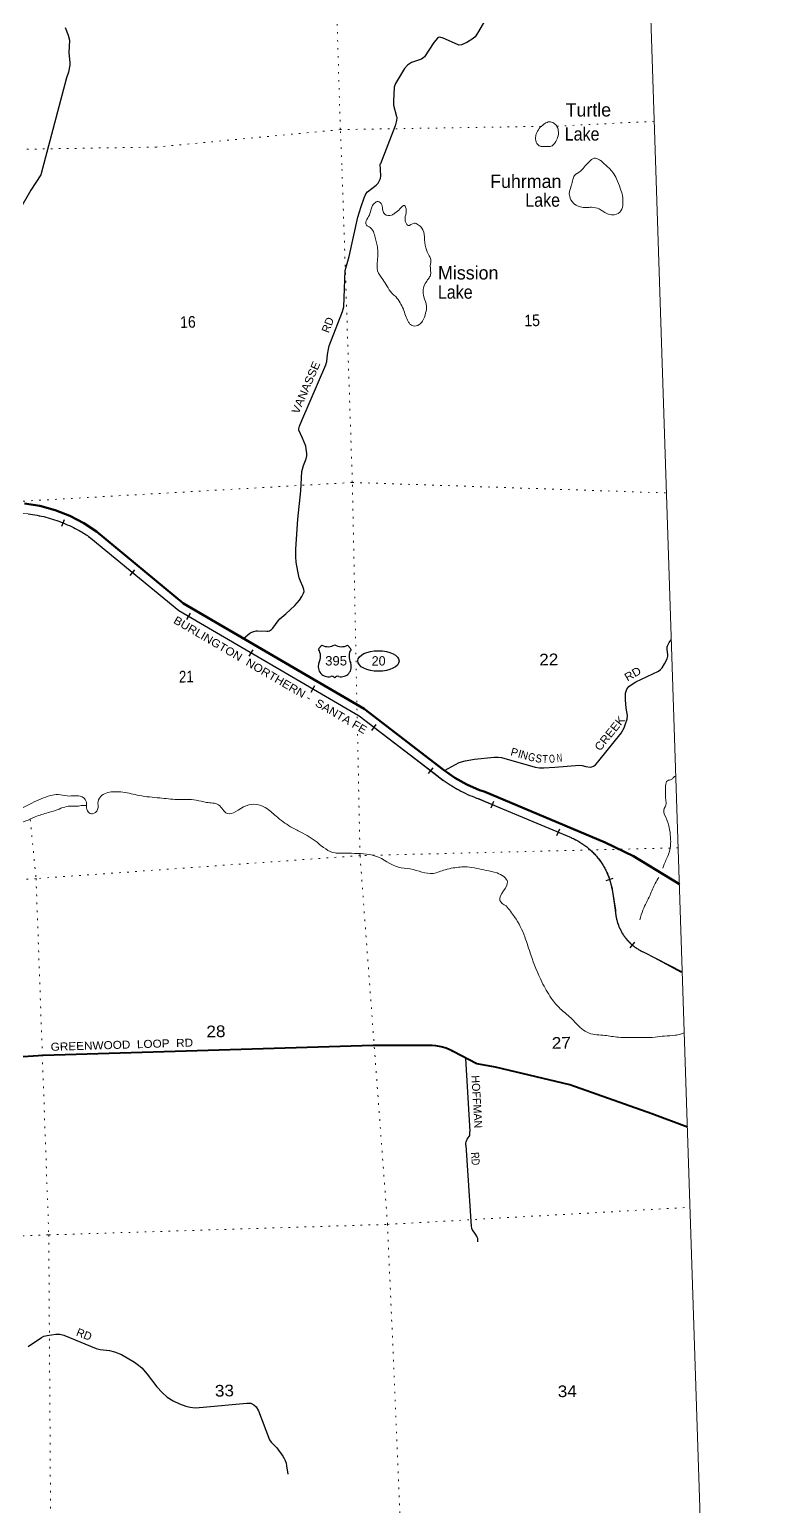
# Model space of a CAD drawing. Header units: feet. Extents: x 485078 to 733631, y 372822 to 564222.
# Drawn here: x 722722 to 733631, y 405261 to 427414 of the extents above; entities that cross this region are included whole.
import ezdxf
from ezdxf.enums import TextEntityAlignment as Align

# ---------------------------------------------------------------- set-up
doc = ezdxf.new("R2010")
doc.units = ezdxf.units.FT
doc.header["$LTSCALE"] = 80
doc.linetypes.add('DOTTED', pattern=[1.5, 0.3, -1.2])
for name, color, linetype, lineweight in [('16', 7, 'Continuous', 25), ('17', 7, 'Continuous', 25), ('20', 7, 'Continuous', 70), ('26', 7, 'Continuous', 40), ('27', 7, 'Continuous', 25), ('29', 7, 'Continuous', 25), ('30', 7, 'Continuous', 25), ('34', 7, 'Continuous', 25), ('39', 7, 'Continuous', 13), ('4', 7, 'Continuous', 13), ('41', 7, 'Continuous', 13), ('7', 7, 'DOTTED', 13)]:
    doc.layers.add(name, color=color, linetype=linetype, lineweight=lineweight)

msp = doc.modelspace()

# ---------------------------------------------------------------- linework, layer by layer
at = {"layer": '16'}
for p, q in [((727059.5, 418122.46), (727110.81, 418181.22)), ((727302.57, 418187.19), (727302.29, 418186.99)), ((727494.66, 418181.31), (727546.05, 418122.46))]:
    msp.add_line(p, q, dxfattribs=at)
for centre, radius, start, end in [((726866.52, 418011.83), 222.05, 332.97043, 29.75871), ((727201.89, 418338.88), 182.07, 239.97227, 303.45418), ((727403.67, 418338.38), 181.52, 236.33975, 300.08743), ((727403.66, 418338.88), 182.07, 236.54582, 236.59441), ((727739.02, 418011.83), 222.05, 150.24129, 207.02957), ((727205.71, 417856.93), 151.42, 159.09177, 283.81923), ((727399.83, 417856.93), 151.42, 256.18077, 20.90823)]:
    msp.add_arc(centre, radius, start, end, dxfattribs=at)
for centre, major_axis, start_param, end_param in [((727261.05, 417658.11), (-19.56, 51.67), 4.95877769, 6.28318531), ((727344.5, 417658.11), (19.56, 51.67), 0, 1.32637542)]:
    msp.add_ellipse(centre, major_axis=major_axis, ratio=0.929097, start_param=start_param, end_param=end_param, dxfattribs=at)
at = {"layer": '17'}
msp.add_ellipse((727957.48, 417942.56), major_axis=(-309.24, 1), ratio=0.500121, dxfattribs=at)
at = {"layer": '20'}
msp.add_lwpolyline([(732473.89, 414594.65), (731787.03, 415015.16), (731359.51, 415218.86), (729545.58, 415982.51), (729476.47, 416006.82), (729285.97, 416089.39), (729105.14, 416191.43), (728935.97, 416311.8), (727741.64, 417225.77), (725034.71, 418806.44), (723725.68, 419883.91), (723534.97, 420009.51), (723325.17, 420118.58), (723105.11, 420205.13), (722877.22, 420268.2), (722643.98, 420307.11)], dxfattribs=at)
at = {"layer": '26'}
msp.add_lwpolyline([(732594.19, 410951.85), (732060.96, 411151.3), (730828.34, 411585.08), (729712.52, 411851.34), (729436.47, 411900.27), (729081.13, 412085.71), (729056.01, 412098.82), (729031.13, 412109.78), (728973.2, 412133.78), (728896.8, 412156.41), (728818.45, 412170.93), (728764.01, 412175.22), (728739.13, 412177.18), (728714.01, 412177.08), (727879.69, 412173.63), (722928.74, 412023.05), (720302.6, 411848.72)], dxfattribs=at)
at = {"layer": '29'}
for p, q in [((729266.9, 411981.73), (729330.69, 410886.69)), ((729267.9, 410681.32), (729348.87, 409465.03))]:
    msp.add_line(p, q, dxfattribs=at)
for points in [[(729563.79, 427564.34), (729445.3, 427359.54), (729407.64, 427305.68), (729380.71, 427281.43), (729283.72, 427219.41), (729202.97, 427184.41), (729162.58, 427181.72), (729143.69, 427187.07), (728928.25, 427284.08), (728878.48, 427297.6), (728859.63, 427294.91), (728842.07, 427284.08), (728788.22, 427219.41), (728646.88, 427006.57), (728625.34, 426985.01), (728605.09, 426971.49), (728454.29, 426917.6), (728396.44, 426879.92), (728346.57, 426831.37), (728211.97, 426602.36), (728195.76, 426551.11), (728182.35, 426338.28), (728184.99, 426281.64), (728228.08, 426109.18), (728233.52, 426087.67), (728230.82, 426049.94), (728206.53, 425969.05), (727987.83, 425401.52)], [(723255, 427446.35), (723303.02, 427330.65), (723319.17, 427255.2), (723313.79, 427066.56), (723327.25, 426921.04), (723327.25, 426877.93), (723305.71, 426772.83), (723278.78, 426689.29), (722890.22, 425234.71)], [(726866.37, 421166.75), (726817.04, 421284.34), (726765.53, 421404.59), (726763.37, 421424.99), (726771.96, 421463.64), (726808.45, 421550.61), (727169.03, 422383.77), (727184.05, 422435.32), (727194.79, 422538.38), (727207.66, 422617.84), (727220.54, 422667.22), (727418.01, 423182.59), (727437.31, 423254.53), (727445.9, 423387.66), (727460.93, 423801.02), (727521.03, 424007.16), (727649.81, 424599.83), (727697.02, 424758.74), (727742.1, 424889.73), (727770, 424947.71), (727795.76, 424977.76), (727924.54, 425080.84), (727954.58, 425108.76), (727976.04, 425147.41), (727986.78, 425177.47), (727993.22, 425218.27), (727984.06, 425401.4)], [(722890.22, 425234.71), (722742.93, 425005.62), (722567.48, 424698.59), (722460.02, 424490.28)], [(725930.93, 418281.4), (726029.31, 418358.04), (726058.29, 418373.61), (726086.19, 418385.42), (726121.61, 418394.01), (726145.21, 418396.7), (726282.58, 418388.11), (726300.82, 418389.72), (726322.29, 418396.16), (726351.26, 418413.87), (726371.65, 418432.67), (726453.21, 418544.33), (726480.04, 418572.78), (726565.89, 418650.08), (726703.25, 418774.63), (726774.1, 418852.47), (726810.57, 418907.76), (726834.19, 418957.69), (726842.78, 418985.61), (726840.61, 419015.13), (726825.61, 419060.76), (726789.1, 419139.67), (726767.66, 419188.53), (726746.18, 419289.98), (726724.74, 419424.74), (726718.3, 419506.34), (726716.13, 419620.67), (726746.18, 420071.61), (726793.4, 420496.78), (726810.57, 420784.52), (726817.03, 420819.44), (726832.03, 420874.71), (726872.84, 420975.12), (726883.54, 421020.73), (726885.72, 421052.43), (726874.95, 421123.8), (726866.37, 421166.75)], [(732290.19, 417974.94), (732300.54, 418014.4), (732300.54, 418041.33), (732292.26, 418109.71), (732292.26, 418155.3), (732296.4, 418171.87), (732319.18, 418219.53), (732350.24, 418260.97)], [(728948.72, 416301.88), (729170.68, 416417.85), (729257.65, 416446.86), (729398.46, 416467.58), (729692.5, 416500.74), (729754.62, 416500.74), (729804.32, 416492.45), (730309.56, 416351.55), (730372.72, 416340.15), (730442.09, 416339.11), (730603.6, 416351.55), (730975.29, 416379.52), (731013.6, 416376.41), (731071.58, 416359.84), (731133.7, 416351.55), (731161.66, 416356.73), (731186.5, 416367.09), (731213.42, 416385.74), (731266.22, 416446.86), (731601.68, 416861.28), (731647.24, 416940.02), (731667.94, 416998.03), (731692.79, 417068.49), (731696.93, 417126.5), (731676.22, 417234.25), (731665.87, 417358.58), (731667.94, 417458.03), (731684.51, 417520.2), (731713.49, 417557.49), (731748.7, 417586.51), (731821.17, 417627.94), (732160.76, 417789.56), (732192.87, 417815.48), (732213.57, 417838.27), (732251.87, 417901.46), (732290.19, 417974.94)], [(729267.9, 410681.32), (729268.15, 410712.44), (729272.44, 410729.62), (729291.76, 410768.27), (729318.59, 410809.07), (729327.18, 410825.18), (729331.47, 410845.58), (729330.69, 410886.69)], [(729348.87, 409465.03), (729354.02, 409435.3), (729364.75, 409411.68), (729408.75, 409344.04), (729434.51, 409303.24), (729443.09, 409284.99), (729445.24, 409267.81), (729445.24, 409232.37)], [(722702.47, 407662.65), (722899.94, 407795.79), (722934.28, 407814.04), (722985.79, 407825.85), (723116.72, 407844.1), (723174.67, 407843.03), (723234.77, 407829.07), (723320.62, 407795.79), (723719.84, 407628.29), (723782.09, 407614.33), (723921.6, 407598.23), (723998.87, 407579.97), (724101.89, 407538.1), (724299.36, 407426.44), (724359.46, 407381.34), (724406.68, 407338.39), (724488.24, 407246.06), (724629.9, 407057.09), (724711.46, 406971.19), (724788.73, 406902.48), (724876.73, 406845.57), (724973.31, 406799.4), (725067.75, 406763.97), (725132.14, 406747.87), (725209.41, 406742.49), (725325.32, 406747.87), (725982.1, 406812.29), (726042.2, 406808), (726089.42, 406786.52), (726121.62, 406756.46), (726158.1, 406696.33), (726323.37, 406260.41), (726346.98, 406224.97), (726432.83, 406138.01), (726522.98, 406017.76), (726543.37, 405982.85), (726557.32, 405950.11), (726571.27, 405909.84), (726578.78, 405871.73), (726595.96, 405747.19)]]:
    msp.add_lwpolyline(points, dxfattribs=at)
at = {"layer": '34'}
for p, q in [((723205.4, 419963.61), (723246.35, 420066.37)), ((724231.2, 419226.76), (724301.5, 419312.17)), ((725083.67, 418565.36), (725139.44, 418660.88)), ((726019.99, 418015.59), (726075.77, 418111.1)), ((726947.22, 417477.17), (727002.99, 417572.69)), ((727858.22, 416902.21), (727925.44, 416990.05)), ((728711.3, 416252.67), (728778.52, 416340.51)), ((729647.28, 415737.76), (729690.2, 415839.7)), ((730636.5, 415324.14), (730679.42, 415426.08)), ((731373.14, 414648.33), (731478.06, 414683.34)), ((731736.46, 413638.42), (731807.32, 413723.35))]:
    msp.add_line(p, q, dxfattribs=at)
at = {"layer": '34', "lineweight": 13}
for p, q in [((729495.14, 415862.69), (730849.85, 415292.37)), ((729495.14, 415862.69), (730849.85, 415292.37)), ((731469.72, 414484.96), (731512.53, 414206.57)), ((731469.72, 414484.96), (731512.53, 414206.57)), ((731928.33, 413577.95), (732503.15, 413268.17)), ((731928.33, 413577.95), (732514.11, 413280.53))]:
    msp.add_line(p, q, dxfattribs=at)
at = {"layer": '34'}
for points in [[(722700.72, 420148.34), (722734.39, 420144.25), (722768.07, 420139.77), (722801.81, 420134.51), (722835.19, 420128.64), (722868.61, 420122.19), (722901.86, 420115.33), (722935.16, 420107.7), (722968.1, 420099.66), (723001.08, 420090.83), (723033.71, 420081.6), (723066.37, 420071.77), (723098.68, 420061.34), (723130.82, 420050.32), (723162.8, 420038.89), (723194.64, 420026.67), (723226.31, 420014.06), (723257.62, 420000.83), (723288.77, 419987.2), (723319.58, 419972.76), (723350.22, 419957.94), (723380.48, 419942.69), (723405.76, 419929.37)], [(723405.73, 419929.39), (723427.04, 419919.11), (723448.01, 419908.39), (723468.79, 419897.3), (723489.59, 419885.92), (723510.03, 419874.1), (723530.17, 419861.97), (723550.32, 419849.54), (723570.12, 419836.69), (723589.62, 419823.52), (723609.07, 419809.93), (723628.09, 419796.09), (723643.74, 419784.41), (724960.78, 418700.35), (727669.69, 417118.52), (728654.82, 416364.64), (728922.01, 416156.5)], [(728887.14, 416186.28), (728884.93, 416188.01), (728914.38, 416166), (728944.23, 416144.47), (728974.49, 416123.15), (729005.12, 416102.61), (729035.99, 416082.71), (729067.28, 416063), (729098.92, 416044.09), (729130.8, 416025.81), (729163.23, 416007.89), (729195.73, 415990.73), (729228.49, 415973.89), (729261.78, 415957.73), (729295.12, 415942.32), (729328.87, 415927.41), (729362.71, 415912.96), (729397.08, 415899.17), (729431.37, 415885.98), (729466.19, 415873.45), (729500.95, 415861.51), (729449.43, 415878.64), (729546.34, 415842.33), (730850.28, 415293.38), (730867.03, 415286.05), (730883.52, 415278.39), (730899.89, 415270.44), (730916.26, 415262.25), (730932.38, 415253.72), (730948.27, 415244.94), (730964.18, 415235.93), (730979.83, 415226.58), (730995.26, 415216.98), (731010.65, 415207.06), (731025.74, 415196.92), (731040.74, 415186.6), (731055.58, 415175.89), (731070.1, 415164.97), (731084.5, 415153.77), (731098.72, 415142.42), (731112.77, 415130.69), (731126.55, 415118.84), (731140.16, 415106.61), (731153.5, 415094.27), (731166.72, 415081.65), (731179.61, 415068.81), (731192.29, 415055.74), (731204.8, 415042.51), (731217.03, 415028.94), (731229.09, 415015.22), (731240.84, 415001.29), (731252.41, 414987.22), (731263.62, 414972.83), (731274.65, 414958.31), (731285.4, 414943.67), (731295.94, 414928.79), (731306.17, 414913.69), (731316.16, 414898.36), (731325.94, 414883.01), (731335.35, 414867.35), (731344.48, 414851.6), (731353.43, 414835.69), (731362.02, 414819.7), (731370.35, 414803.38), (731378.44, 414787.05), (731386.13, 414770.55), (731393.67, 414754), (731400.86, 414737.14), (731407.71, 414720.32), (731414.3, 414703.38), (731420.66, 414686.2), (731426.56, 414668.99), (731432.32, 414651.73), (731437.66, 414634.3), (731442.84, 414616.72), (731447.58, 414599.21), (731452.01, 414581.5), (731456.2, 414563.77), (731460.13, 414545.93), (731463.58, 414528.07), (731466.85, 414510.06), (731469.81, 414492.08), (731470.81, 414485.12), (731513.63, 414206.68), (731514.23, 414193.88)], [(731514.23, 414193.88), (731515.12, 414181.25), (731516.22, 414168.61), (731517.47, 414155.91), (731519.01, 414143.29), (731520.77, 414130.76), (731522.68, 414118.16), (731524.87, 414105.64), (731527.28, 414093.21), (731529.9, 414080.71), (731532.75, 414068.36), (731535.74, 414056.02), (731539.02, 414043.7), (731542.5, 414031.53), (731546.22, 414019.36), (731550.06, 414007.28), (731554.21, 413995.2), (731558.49, 413983.28), (731563.06, 413971.38), (731567.78, 413959.62), (731572.71, 413947.88), (731577.85, 413936.29), (731583.21, 413924.77), (731588.72, 413913.34), (731594.5, 413901.99), (731600.43, 413890.72), (731606.58, 413879.61), (731612.86, 413868.57), (731619.43, 413857.69), (731626.15, 413846.89), (731633, 413836.24), (731640.07, 413825.68), (731647.35, 413815.27), (731654.85, 413804.93), (731662.4, 413794.76), (731670.25, 413784.73), (731678.24, 413774.86), (731686.37, 413765.06), (731694.63, 413755.5), (731703.19, 413746.01), (731711.81, 413736.68), (731720.64, 413727.57), (731729.53, 413718.53), (731738.72, 413709.66), (731747.97, 413701), (731757.36, 413692.5), (731766.97, 413684.09), (731776.7, 413675.96), (731786.51, 413667.91), (731796.52, 413660.09), (731806.68, 413652.34), (731816.9, 413644.9), (731827.32, 413637.61), (731837.83, 413630.45), (731848.46, 413623.47), (731859.24, 413616.77), (731870.15, 413610.15), (731881.12, 413603.76), (731892.24, 413597.59), (731903.41, 413591.63), (731914.74, 413585.83), (731926.11, 413580.18), (731928.82, 413578.93), (732517.3, 413280.27)]]:
    msp.add_lwpolyline(points, dxfattribs=at)
at = {"layer": '34', "lineweight": 13}
msp.add_lwpolyline([(723643.06, 419783.54), (724960.15, 418699.44), (727669.08, 417117.6), (728856.97, 416208.56)], dxfattribs=at)
msp.add_lwpolyline([(723643.06, 419783.54), (724960.15, 418699.44), (727669.08, 417117.6), (728856.97, 416208.56)], dxfattribs=at)
for centre, radius, start, end in [((722485.61, 418211.17), 1947.98, 61.82936, 93.66648), ((722824.82, 418707.9), 1351.49, 52.73963, 64.56566), ((730169.01, 417865.58), 2113.59, 231.56543, 251.68184), ((730169.01, 417865.58), 2113.59, 231.56543, 251.68184), ((730437.26, 414333.97), 1043.44, 8.32047, 66.70833), ((730437.26, 414333.97), 1043.44, 8.32047, 66.70833), ((732241.13, 414236.68), 729.22, 182.3662, 244.59899), ((732241.13, 414236.68), 729.22, 182.3662, 244.59899)]:
    msp.add_arc(centre, radius, start, end, dxfattribs=at)
at = {"layer": '39'}
for points in [[(730405.1, 425659.9), (730372.47, 425671.42), (730337.38, 425705.15), (730315.39, 425793.79), (730336.15, 425871.11), (730387.33, 425946.99), (730455.1, 426002.96), (730523.42, 426030.6), (730588.64, 426009.6), (730634.09, 425963.92), (730657.59, 425901.63), (730645.56, 425792.09), (730610.54, 425718.54), (730576.87, 425679.43), (730548.81, 425664.71), (730492.2, 425659.57), (730397.04, 425657.72)], [(731154.02, 424749.98), (731087.4, 424744.56), (731012.49, 424749.08), (730902.35, 424793.34), (730835.69, 424885.01), (730823.6, 424977.81), (730855.8, 425079.62), (730874.21, 425164.95), (730899.27, 425222.11), (730992.81, 425292.81), (731062, 425367.06), (731123.27, 425433.05), (731192.98, 425483.03), (731276.37, 425460.48), (731321.66, 425422.98), (731418.59, 425333.95), (731474.54, 425270.37), (731531.19, 425174.45), (731586.71, 425036.02), (731621.6, 424917.39), (731625.47, 424830.49), (731611.67, 424718.95), (731530.4, 424642.43), (731384.53, 424655.61), (731271.89, 424722.06), (731154.02, 424749.98)], [(728220.52, 423407.21), (728158.76, 423458.53), (728085.64, 423568.28), (728022.9, 423666.11), (727945.31, 423795.99), (727944.05, 423949.7), (727941.68, 424155.97), (727903.95, 424312.98), (727869.63, 424405.32), (727818.07, 424452.8), (727779.06, 424480.32), (727768.05, 424522.57), (727810.7, 424608.41), (727843, 424706.17), (727863.98, 424765.26), (727899.46, 424808.47), (727951.45, 424835.84), (728007.14, 424784.39), (728023.06, 424701.79), (728054.63, 424643.77), (728154.01, 424629.64), (728203.94, 424658.99), (728281.43, 424723.29), (728347.05, 424775.21), (728374.88, 424702.97), (728357.3, 424579.21), (728372.91, 424510.76), (728401.98, 424474.95), (728496.29, 424509.26), (728553.4, 424486.16), (728609.05, 424436.74), (728648.28, 424304.04), (728667.94, 424140.6), (728721.06, 424020.33), (728744.46, 423966.19), (728736.42, 423868.93), (728737.37, 423729.38), (728708.17, 423676.18), (728661.17, 423604.42), (728628.75, 423512.72), (728639.17, 423403.71), (728680.5, 423267.01), (728666.53, 423163.56), (728618.59, 423041.2), (728571.15, 422989.65), (728476.59, 422967.47), (728431.48, 422996.89), (728404.38, 423034.76), (728364.04, 423124.96), (728331.65, 423221.38), (728220.52, 423407.21)], [(732420.05, 416217.96), (732416.45, 416216.62), (732390.99, 416198.09), (732358.46, 416165.89), (732296.19, 416146.41), (732267.47, 416070.97), (732268.33, 415935.46), (732267.43, 415882.85), (732275.09, 415808.16), (732240.91, 415704.29), (732286.42, 415561.61), (732328.05, 415410.76), (732343.33, 415263.41), (732317.36, 415058.57), (732246.03, 414895.28), (732224.96, 414833.85)], [(718486.81, 414174.8), (718462.73, 414166.22), (718408.02, 414171.16), (718361.06, 414192.44), (718327.6, 414244.34), (718307.77, 414320.8), (718300.67, 414464.27), (718302.21, 414581.63), (718330.07, 414697.5), (718346.88, 414762.58), (718407.73, 414848.79), (718502.04, 414883.1), (718575.49, 414852.25), (718618.29, 414741.87), (718640.65, 414641.2), (718753.2, 414578.79), (718890.26, 414504.74), (719018.08, 414390.05), (719088.56, 414308.57), (719158.88, 414235.18), (719286.18, 414144.75), (719495.87, 414078.28), (719635.21, 414087.21), (719800.56, 414108.83), (720019.28, 414188.18), (720189.01, 414288.77), (720362.53, 414401.58), (720522.03, 414508.03), (720682.95, 414642.83), (720841.16, 414714.86), (721029.38, 414801.68), (721167.6, 414863.19), (721252.14, 414976.18), (721291.82, 415106.46), (721354.13, 415219), (721489.25, 415235.94), (721552.94, 415283.78), (721566.61, 415401.38), (721604.27, 415531.62), (721760.94, 415581.37), (721855.59, 415599.51), (721913.74, 415527.88), (721909.48, 415442.84), (721931.12, 415376.53), (722012.87, 415335.74), (722148.38, 415334.48), (722238.99, 415352.53), (722289.51, 415448.65), (722331.74, 415554.7), (722360.68, 415620.03), (722446.43, 415676.41), (722596.94, 415730.08), (722754.98, 415810.21), (722895.13, 415875.8), (723035.66, 415923.2), (723150.57, 415939.73), (723286.51, 415918.25), (723403.74, 415920.67), (723509.23, 415904.64), (723569.14, 415845.19), (723576.89, 415766.46), (723603.04, 415678), (723668.32, 415651.02), (723743.83, 415713.26), (723751.31, 415836.81), (723804.07, 415922.85), (724000.99, 415981.53), (724124.45, 415975.98), (724368.21, 415924.36), (724676.34, 415888.24), (724937.68, 415865.3), (725220.99, 415854.96), (725379.42, 415821.81), (725558.2, 415783.02), (725686.27, 415656.2), (725972.98, 415771.34), (726258.66, 415744.86), (726423.2, 415614.75), (726638.88, 415457.37), (726794.3, 415375.61), (727036.17, 415222.82), (727308.52, 415062.56), (727373.29, 415059.85), (727733.45, 415049.07), (727914.12, 415016.38), (728257.35, 414851.51), (728435.9, 414822.83), (728781.06, 414757.12), (728957.85, 414811.33), (729080.63, 414838.14), (729288.6, 414852.54), (729574.8, 414801.8), (729737.4, 414762.67), (729893.9, 414630.37), (729834.13, 414493.61), (729780.55, 414350.91), (729873.32, 414267.86)], [(718486.81, 414174.8), (718541.9, 414151.66), (718616.73, 414151.18), (718707.55, 414159.12), (718815.28, 414133.02), (718951.65, 414091.33), (719120.32, 414052.33), (719265.42, 413980.48), (719452.27, 413941.85), (719671.08, 413922.08), (719872.47, 413960.62), (720051.41, 414008.81), (720189.5, 414076.39), (720269.01, 414140.73), (720370.24, 414229.8), (720489.83, 414311.15), (720589.38, 414384), (720721.23, 414459.54), (720855.1, 414535.12), (720981.23, 414594.36), (721131.14, 414676.34), (721241.14, 414733.22), (721300.35, 414801.19), (721340.64, 414903.16), (721342.4, 415010.41), (721384.33, 415130.62), (721494.98, 415157.17), (721629.45, 415204.44), (721682.43, 415280.38), (721705.13, 415353.67), (721703.75, 415418.37), (721761.67, 415451.93), (721781.98, 415353.23), (721828.69, 415249.01), (721956.63, 415223.32), (722129.03, 415198.56), (722308.71, 415212.37), (722385.77, 415296.9), (722458.05, 415415.71), (722529.22, 415492.02), (722667.65, 415543.42), (722807.88, 415604.97), (723000.67, 415667.6), (723105.13, 415700.1), (723223.52, 415743), (723328.19, 415765.38), (723411.15, 415763.04), (723497.89, 415772.92), (723580.71, 415776.65)], [(732165.75, 414694.62), (732110.62, 414607.27), (732033.52, 414429.7), (731927.05, 414207.02), (731881.69, 414058.42)], [(729873.32, 414267.86), (730002.17, 414104.65), (730154.16, 413804.36), (730244.88, 413533.15), (730411.24, 413127.97), (730551.92, 412884.09), (730686.7, 412727.06), (730843.33, 412588.7), (731008.57, 412426.23), (731119.18, 412359.73), (731354.46, 412326.15), (731559.29, 412298.01), (731707.01, 412292.96), (731919.33, 412293.29), (732113.28, 412301.33), (732248.44, 412316.25), (732411.99, 412327.72), (732490.4, 412344.62), (732547.51, 412365.63)]]:
    msp.add_spline(points, degree=3, dxfattribs=at)
at = {"layer": '4'}
msp.add_lwpolyline([(727552.54, 563611.91), (733631.22, 379550.22), (703073.68, 378562.1), (672514.8, 377616.02), (641954.65, 376711.97), (611393.28, 375849.96), (580830.76, 375029.99), (550267.15, 374252.07), (519702.48, 373516.18), (489136.84, 372822.34), (485083.98, 556942.67), (515396.36, 557630.76), (545707.77, 558360.55), (576018.15, 559132.03), (606327.43, 559945.21), (636635.58, 560800.08), (666942.51, 561696.64), (697248.19, 562634.88)], close=True, dxfattribs=at)
msp.add_lwpolyline([(727552.54, 563611.91), (733631.22, 379550.22), (703073.68, 378562.1), (672514.8, 377616.02), (641954.65, 376711.97), (611393.28, 375849.96), (580830.76, 375029.99), (550267.15, 374252.07), (519702.48, 373516.18), (489136.84, 372822.34), (485083.98, 556942.67), (515396.36, 557630.76), (545707.77, 558360.55), (576018.15, 559132.03), (606327.43, 559945.21), (636635.58, 560800.08), (666942.51, 561696.64), (697248.19, 562634.88)], close=True, dxfattribs=at)
at = {"layer": '7'}
msp.add_line((732095.98, 426037.93), (730633.91, 425964.19), dxfattribs=at)
for points in [[(727408.99, 425382.52), (727386.39, 425913.13), (727228.45, 431085.92), (727392.47, 436572.63)], [(730401.17, 425961.2), (727386.39, 425913.13), (724626.88, 425651.16), (722055.47, 425609.43), (717217.16, 425386.12), (714617.25, 425268.69)], [(727639.01, 417082.7), (727566.13, 420620.46), (727408.99, 425382.52)], [(716968.99, 419756.83), (717348.78, 419750.47), (722266.55, 420319.08), (727566.13, 420620.46), (732280.09, 420463.01)], [(728322.67, 404200.77), (728094.6, 409491.77), (727681.42, 415023.72), (727643.47, 416866.19)], [(722732.59, 415565.62), (722819.54, 414678.77), (723010.33, 409334.41), (723044.97, 404011.1)], [(732455.87, 415140.32), (727681.42, 415023.72), (722819.54, 414678.77), (720831.51, 414531.51)], [(718299.16, 409144.94), (723010.33, 409334.41), (728094.6, 409491.77), (732633.95, 409748.04)]]:
    msp.add_lwpolyline(points, dxfattribs=at)

# ---------------------------------------------------------------- texts
at = {"layer": '16', "width": 1.05}
msp.add_text('395', height=140, dxfattribs=at).set_placement((727322.38, 417875.42), align=Align.CENTER)
at = {"layer": '17'}
msp.add_text('20', height=140, dxfattribs=at).set_placement((727960.93, 417874.25), align=Align.CENTER)
at = {"layer": '27', "width": 1.1}
msp.add_text('GREENWOOD  LOOP  RD', height=120, rotation=1.742, dxfattribs=at).set_placement((723040.83, 412094.55))
at = {"layer": '30'}
for s, rotation, p in [('RD', 69.294, (727212.32, 422853.61)), ('HOFFMAN', 273.334, (729353.15, 411723.7)), ('RD', 338.49, (723411.6, 407828.69))]:
    msp.add_text(s, height=120, rotation=rotation, dxfattribs=at).set_placement(p)
for s, rotation, width, p in [('VANASSE', 66.648, 1.1, (726758.09, 421637.02)), ('RD', 29.756, 1.1, (731693.43, 417633.76)), ('CREEK', 51.011, 1.1, (731283.51, 416582.81)), ('RD', 273.809, 0.85, (729347.05, 410571.77))]:
    msp.add_text(s, height=120, rotation=rotation, dxfattribs=dict(at, width=width)).set_placement(p)
for s, p in [('P', (729982.99, 416515.3)), ('I', (730062.4, 416493.14))]:
    msp.add_text(s, height=120, rotation=344.417, dxfattribs=at).set_placement(p, align=Align.CENTER)
for s, rotation, width, p in [('N', 344.417, 0.95, (730132.36, 416473.64)), ('G', 344.417, 0.85, (730242.55, 416442.91)), ('S', 349.769, 0.9, (730353.05, 416421.22)), ('T', 359.141, 0.85, (730458.1, 416411.29)), ('O', 4.404, 0.7, (730567.02, 416417.67)), ('N', 4.303, 0.7, (730678.85, 416428.55))]:
    msp.add_text(s, height=120, rotation=rotation, dxfattribs=dict(at, width=width)).set_placement(p, align=Align.CENTER)
at = {"layer": '34', "width": 1.1}
msp.add_text('BURLINGTON  NORTHERN -  SANTA FE', height=120, rotation=329.718, dxfattribs=at).set_placement((724870.79, 418518.93))
at = {"layer": '41'}
for s, p in [('Turtle', (730766.22, 426109.38)), ('Fuhrman', (729634.32, 425037.62)), ('Mission', (728852.15, 423664.6))]:
    msp.add_text(s, height=200, dxfattribs=at).set_placement(p)
at = {"layer": '41', "width": 0.9}
for p in [(730753.81, 425747.99), (730161.51, 424756.36), (728849.88, 423376.56)]:
    msp.add_text('Lake', height=200, dxfattribs=at).set_placement(p)
at = {"layer": '7'}
for s, width, p in [('15', 0.9, (730148.94, 422961.34)), ('16', 0.9, (724983.64, 422938.01)), ('22', 1.1, (730372.87, 417874.44)), ('21', 0.85, (724966.17, 417618.34)), ('28', 1.1, (725377.98, 412296.7)), ('27', 1.1, (730561.46, 412124.78)), ('33', 1.1, (725505.45, 406907.77)), ('34', 1.1, (730650.62, 406899.69))]:
    msp.add_text(s, height=175, rotation=1.181, dxfattribs=dict(at, width=width)).set_placement(p)

doc.saveas('drawing.dxf')
